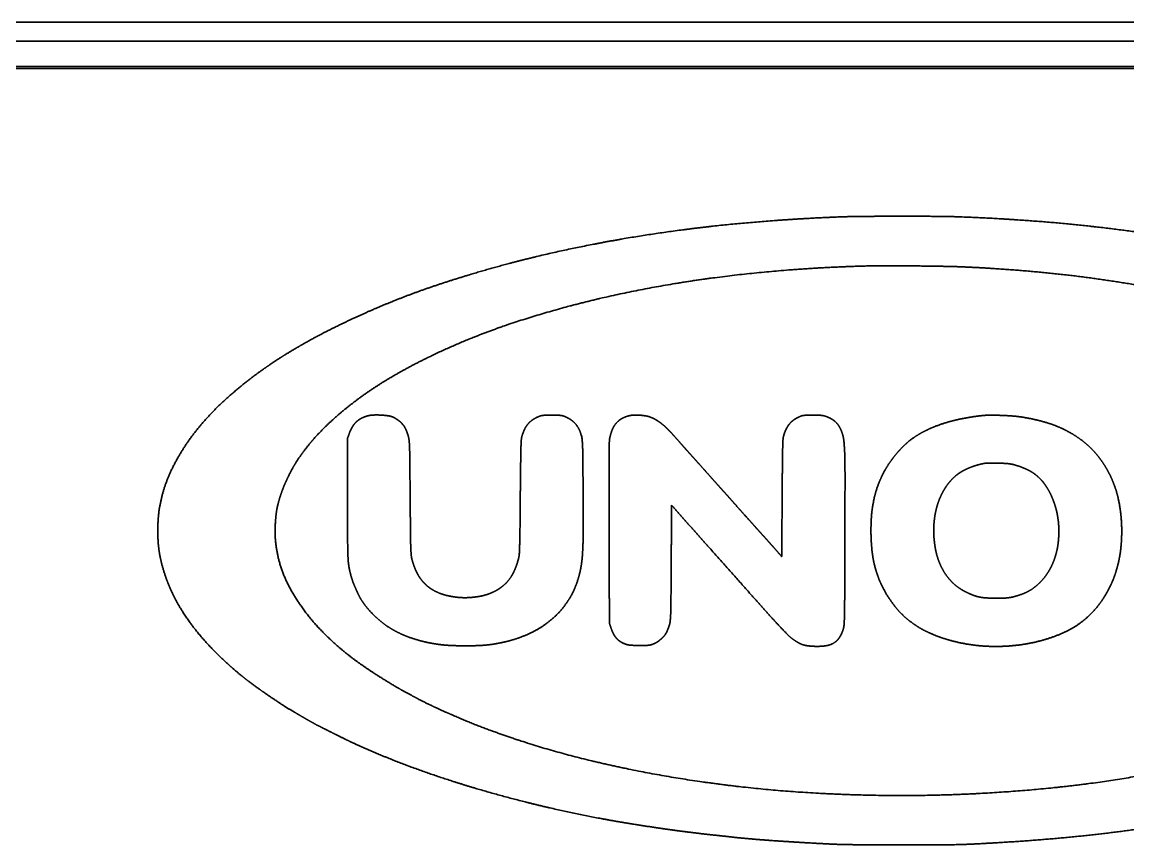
# Model space of a CAD drawing. Extents: x 6569 to 10251, y -294 to 3100.
# Drawn here: x 8654 to 8784.9, y 1798.9 to 1896.3 of the extents above; entities that cross this region are included whole.
import ezdxf

# ---------------------------------------------------------------- set-up
doc = ezdxf.new("R2010")
doc.units = 0
doc.header["$LTSCALE"] = 5
doc.layers.add('1', color=7, linetype='CONTINUOUS', true_color=0xffffff)

msp = doc.modelspace()

# ---------------------------------------------------------------- linework, layer by layer
at = {"layer": '1', "color": 7, "linetype": 'Continuous', "lineweight": 35}
for p, q in [((8570.53, 1896.33), (9069.26, 1896.33)), ((8538.56, 1894.08), (9067.56, 1894.08)), ((8584.76, 1891.08), (8931.56, 1891.08)), ((8929.06, 1890.83), (8587.06, 1890.83))]:
    msp.add_line(p, q, dxfattribs=at)
for points, weights, knots in [([(8752.56, 1798.92), (8751.56, 1798.93), (8750.56, 1798.95), (8748.52, 1799.05), (8747.48, 1799.11), (8745.41, 1799.23), (8744.38, 1799.3), (8742.4, 1799.43), (8741.47, 1799.5), (8739.83, 1799.64), (8739.13, 1799.7), (8737.32, 1799.9), (8736.22, 1800.02), (8734.35, 1800.22), (8733.58, 1800.32), (8732.11, 1800.5), (8731.42, 1800.59), (8729.89, 1800.8), (8729.06, 1800.93), (8725.12, 1801.51), (8722.03, 1802.07), (8715.93, 1803.36), (8712.93, 1804.1), (8707.11, 1805.72), (8704.3, 1806.6), (8698.96, 1808.48), (8696.45, 1809.48), (8693.52, 1810.79), (8693.07, 1811), (8692.03, 1811.5), (8691.44, 1811.79), (8690.29, 1812.37), (8689.72, 1812.65), (8688.8, 1813.12), (8688.45, 1813.31), (8687.81, 1813.67), (8687.51, 1813.84), (8686.91, 1814.19), (8686.61, 1814.37), (8686.04, 1814.7), (8685.78, 1814.86), (8685.35, 1815.11), (8685.2, 1815.21), (8684.19, 1815.86), (8683.34, 1816.43), (8681.81, 1817.49), (8681.13, 1817.99), (8679.85, 1818.98), (8679.26, 1819.48), (8678.08, 1820.52), (8677.51, 1821.06), (8676.07, 1822.49), (8675.25, 1823.41), (8673.77, 1825.26), (8673.13, 1826.19), (8672.02, 1828.09), (8671.56, 1829.05), (8671.17, 1830.04), (8670.8, 1831.01), (8670.5, 1832), (8670.2, 1833.5), (8670.13, 1833.99), (8670.04, 1835.03), (8670.02, 1835.58), (8670.02, 1836.69), (8670.05, 1837.25), (8670.14, 1838.31), (8670.21, 1838.81), (8670.32, 1839.31), (8670.61, 1840.79), (8671.1, 1842.22), (8671.77, 1843.56), (8672.51, 1845.04), (8673.38, 1846.43), (8674.39, 1847.72), (8675.52, 1849.17), (8676.77, 1850.51), (8678.14, 1851.73), (8679.66, 1853.1), (8681.28, 1854.38), (8683.57, 1855.96), (8684.18, 1856.36), (8685.43, 1857.15), (8686.07, 1857.54), (8687.41, 1858.31), (8688.1, 1858.7), (8689.54, 1859.47), (8690.29, 1859.85), (8692.44, 1860.91), (8693.84, 1861.57), (8696.67, 1862.8), (8698.09, 1863.38), (8701.04, 1864.5), (8702.56, 1865.03), (8705.74, 1866.06), (8707.41, 1866.57), (8712.29, 1867.96), (8715.52, 1868.76), (8722.18, 1870.17), (8725.59, 1870.78), (8732.58, 1871.82), (8736.16, 1872.24), (8743.5, 1872.89), (8747.24, 1873.13), (8751.87, 1873.3), (8752.74, 1873.31), (8755.05, 1873.33), (8756.48, 1873.34), (8759.35, 1873.34), (8760.79, 1873.33), (8763.09, 1873.32), (8763.97, 1873.3), (8764.84, 1873.27)], [0.5000631688, 0.499995295069, 0.499995295069, 0.500058308221, 0.500058308221, 0.500058383536, 0.500058383536, 0.500057915345, 0.500057915345, 0.500035808576, 0.500035808576, 0.500062274712, 0.500062274712, 0.500056048094, 0.500056048094, 0.500053291165, 0.500053291165, 0.500059853131, 0.500059853131, 0.499912623255, 0.499912623255, 0.499897225621, 0.499897225621, 0.499882332449, 0.499882332449, 0.499765528319, 0.499765528319, 0.500032384983, 0.500032384983, 0.500057342824, 0.500057342824, 0.500058067691, 0.500058067691, 0.499982882542, 0.499982882542, 0.500060264733, 0.500060264733, 0.500060461652, 0.500060461652, 0.500060636089, 0.500060636089, 0.500019426144, 0.500019426144, 0.50001773614, 0.50001773614, 0.499931332903, 0.499931332903, 0.499898023781, 0.499898023781, 0.499916741103, 0.499916741103, 0.499533438231, 0.499533438231, 0.49918135513, 0.49918135513, 0.499049076671, 0.499049076671, 0.5000631688, 0.498850041447, 0.498850041447, 0.499478395934, 0.499478395934, 0.499752551038, 0.499752551038, 0.499756193107, 0.499756193107, 0.499549865351, 0.499549865351, 0.5000631688, 0.497219621759, 0.497219621759, 0.5000631688, 0.4983846882, 0.4983846882, 0.5000631688, 0.49874804418, 0.49874804418, 0.5000631688, 0.499394968679, 0.499394968679, 0.499992769889, 0.499992769889, 0.500003505535, 0.500003505535, 0.50000943002, 0.50000943002, 0.500027444601, 0.500027444601, 0.49996221291, 0.49996221291, 0.499961160255, 0.499961160255, 0.49997017021, 0.49997017021, 0.500005469298, 0.500005469298, 0.499866914264, 0.499866914264, 0.499907614661, 0.499907614661, 0.499919630721, 0.499919630721, 0.499950402937, 0.499950402937, 0.500028211496, 0.500028211496, 0.500061044388, 0.500061044388, 0.500061046768, 0.500061046768, 0.500028056848, 0.500028056848, 0.5000631688], [0, 0, 0, 0, 0.014816, 0.014816, 0.030117, 0.030117, 0.045459, 0.045459, 0.059298, 0.059298, 0.069741, 0.069741, 0.0861, 0.0861, 0.097531, 0.097531, 0.107875, 0.107875, 0.120308, 0.120308, 0.166653, 0.166653, 0.212238, 0.212238, 0.255693, 0.255693, 0.295659, 0.295659, 0.302948, 0.302948, 0.312631, 0.312631, 0.322026, 0.322026, 0.327797, 0.327797, 0.332899, 0.332899, 0.33806, 0.33806, 0.34259, 0.34259, 0.345322, 0.345322, 0.360255, 0.360255, 0.372734, 0.372734, 0.384148, 0.384148, 0.39579, 0.39579, 0.41393, 0.41393, 0.430566, 0.430566, 0.446166, 0.446166, 0.446166, 0.461273, 0.461273, 0.468515, 0.468515, 0.476558, 0.476558, 0.484665, 0.484665, 0.492099, 0.492099, 0.492099, 0.513909, 0.513909, 0.513909, 0.537622, 0.537622, 0.537622, 0.564013, 0.564013, 0.564013, 0.593514, 0.593514, 0.604023, 0.604023, 0.614825, 0.614825, 0.626171, 0.626171, 0.638317, 0.638317, 0.660509, 0.660509, 0.682657, 0.682657, 0.705735, 0.705735, 0.730725, 0.730725, 0.778568, 0.778568, 0.828285, 0.828285, 0.880005, 0.880005, 0.933835, 0.933835, 0.94636, 0.94636, 0.966926, 0.966926, 0.98749, 0.98749, 1, 1, 1, 1]), ([(8764.84, 1873.27), (8768.2, 1873.15), (8771.56, 1872.95), (8778.12, 1872.42), (8781.32, 1872.08), (8787.58, 1871.25), (8790.64, 1870.76), (8796.63, 1869.63), (8799.56, 1868.99), (8803.82, 1867.93), (8805.17, 1867.57), (8807.75, 1866.86), (8808.99, 1866.5), (8811.39, 1865.75), (8812.57, 1865.36), (8814.93, 1864.54), (8816.11, 1864.11), (8817.65, 1863.52), (8818.01, 1863.38), (8818.71, 1863.1), (8819.05, 1862.97), (8819.68, 1862.71), (8819.97, 1862.59), (8820.46, 1862.39), (8820.65, 1862.31), (8820.9, 1862.19), (8820.96, 1862.17), (8821.17, 1862.07), (8821.32, 1862), (8821.65, 1861.85), (8821.84, 1861.77), (8822.22, 1861.6), (8822.42, 1861.51), (8824.72, 1860.47), (8826.77, 1859.43), (8830.63, 1857.26), (8832.42, 1856.1), (8835.72, 1853.71), (8837.21, 1852.48), (8838.63, 1851.16), (8839.89, 1849.98), (8841.04, 1848.7), (8842.29, 1847.02), (8842.51, 1846.72), (8842.9, 1846.16), (8843.06, 1845.91), (8843.39, 1845.39), (8843.54, 1845.12), (8843.87, 1844.52), (8844.04, 1844.19), (8844.53, 1843.21), (8844.82, 1842.56), (8845.32, 1841.29), (8845.51, 1840.67), (8845.82, 1839.42), (8845.93, 1838.79), (8846.08, 1837.47), (8846.12, 1836.79), (8846.12, 1835.44), (8846.08, 1834.77), (8845.94, 1833.47), (8845.83, 1832.84), (8845.53, 1831.6), (8845.34, 1830.98), (8844.85, 1829.71), (8844.56, 1829.05), (8843.95, 1827.82), (8843.63, 1827.24), (8842.93, 1826.11), (8842.55, 1825.55), (8841.73, 1824.45), (8841.28, 1823.89), (8840.3, 1822.78), (8839.77, 1822.21), (8837.95, 1820.4), (8836.6, 1819.22), (8833.62, 1816.95), (8832, 1815.85), (8828.49, 1813.72), (8826.61, 1812.7), (8822.55, 1810.73), (8820.38, 1809.78), (8816.83, 1808.37), (8815.46, 1807.86), (8812.58, 1806.86), (8811.08, 1806.37), (8808.01, 1805.44), (8806.45, 1804.99), (8803.3, 1804.14), (8801.73, 1803.75), (8797.5, 1802.78), (8794.85, 1802.24), (8789.51, 1801.28), (8786.82, 1800.86), (8781.32, 1800.14), (8778.51, 1799.84), (8772.66, 1799.35), (8769.62, 1799.15), (8765.57, 1798.95), (8764.56, 1798.92), (8761.72, 1798.9), (8759.89, 1798.9), (8756.23, 1798.9), (8754.39, 1798.9), (8752.56, 1798.92)], [0.5000631688, 0.499978943733, 0.499978943733, 0.499952542565, 0.499952542565, 0.499943397043, 0.499943397043, 0.499919298019, 0.499919298019, 0.500037158185, 0.500037158185, 0.500020317948, 0.500020317948, 0.500016729024, 0.500016729024, 0.500021337979, 0.500021337979, 0.500060410359, 0.500060410359, 0.500059331537, 0.500059331537, 0.500058901022, 0.500058901022, 0.500023423588, 0.500023423588, 0.500063062653, 0.500063062653, 0.500063168239, 0.500063168239, 0.500063167679, 0.500063167679, 0.500063168159, 0.500063168159, 0.499721617805, 0.499721617805, 0.499528056104, 0.499528056104, 0.499418738232, 0.499418738232, 0.5000631688, 0.498755709353, 0.498755709353, 0.500022481247, 0.500022481247, 0.49992848713, 0.49992848713, 0.499930638404, 0.499930638404, 0.500025194693, 0.500025194693, 0.499668039024, 0.499668039024, 0.499373513221, 0.499373513221, 0.499344176218, 0.499344176218, 0.499570896208, 0.499570896208, 0.499569411149, 0.499569411149, 0.499347887555, 0.499347887555, 0.499385493515, 0.499385493515, 0.499691298567, 0.499691298567, 0.499715954973, 0.499715954973, 0.499741847274, 0.499741847274, 0.49977990709, 0.49977990709, 0.499900031622, 0.499900031622, 0.499292118201, 0.499292118201, 0.49960656553, 0.49960656553, 0.499686690339, 0.499686690339, 0.499850509081, 0.499850509081, 0.499977589707, 0.499977589707, 0.500008177906, 0.500008177906, 0.500011281161, 0.500011281161, 0.500010181501, 0.500010181501, 0.499966272551, 0.499966272551, 0.499967713637, 0.499967713637, 0.499975874369, 0.499975874369, 0.500007192716, 0.500007192716, 0.499996700213, 0.499996700213, 0.500060718573, 0.500060718573, 0.500060736435, 0.500060736435, 0.5000631688], [0, 0, 0, 0, 0.050188, 0.050188, 0.098133, 0.098133, 0.144252, 0.144252, 0.18897, 0.18897, 0.209743, 0.209743, 0.228851, 0.228851, 0.247297, 0.247297, 0.266065, 0.266065, 0.271818, 0.271818, 0.277264, 0.277264, 0.281937, 0.281937, 0.285109, 0.285109, 0.286019, 0.286019, 0.288524, 0.288524, 0.291512, 0.291512, 0.294791, 0.294791, 0.32899, 0.32899, 0.360691, 0.360691, 0.389459, 0.389459, 0.389459, 0.414962, 0.414962, 0.420486, 0.420486, 0.424998, 0.424998, 0.429533, 0.429533, 0.435134, 0.435134, 0.445684, 0.445684, 0.455285, 0.455285, 0.464712, 0.464712, 0.474743, 0.474743, 0.484657, 0.484657, 0.493965, 0.493965, 0.503466, 0.503466, 0.513958, 0.513958, 0.523651, 0.523651, 0.533464, 0.533464, 0.543836, 0.543836, 0.555205, 0.555205, 0.581387, 0.581387, 0.60993, 0.60993, 0.641239, 0.641239, 0.675666, 0.675666, 0.697017, 0.697017, 0.720001, 0.720001, 0.743754, 0.743754, 0.767423, 0.767423, 0.806899, 0.806899, 0.846466, 0.846466, 0.887657, 0.887657, 0.932012, 0.932012, 0.946707, 0.946707, 0.973355, 0.973355, 1, 1, 1, 1]), ([(8754.51, 1867.46), (8755.17, 1867.48), (8755.84, 1867.48), (8757.64, 1867.47), (8758.77, 1867.46), (8761.03, 1867.44), (8762.17, 1867.42), (8763.98, 1867.39), (8764.66, 1867.37), (8768.29, 1867.21), (8771.24, 1867.01), (8776.99, 1866.48), (8779.8, 1866.14), (8785.31, 1865.32), (8788, 1864.84), (8793.27, 1863.74), (8795.85, 1863.12), (8800.36, 1861.88), (8802.31, 1861.29), (8806.05, 1860.03), (8807.86, 1859.36), (8811.31, 1857.94), (8812.96, 1857.2), (8816.08, 1855.66), (8817.55, 1854.85), (8820.84, 1852.85), (8822.61, 1851.6), (8824.3, 1850.22), (8825.77, 1849.03), (8827.1, 1847.68), (8828.29, 1846.21), (8829.34, 1844.92), (8830.22, 1843.51), (8830.93, 1842.01), (8831.57, 1840.64), (8831.98, 1839.19), (8832.15, 1837.69), (8832.19, 1837.36), (8832.22, 1837.02), (8832.23, 1836.28), (8832.22, 1835.87), (8832.19, 1835.07), (8832.16, 1834.67), (8832.09, 1833.97), (8832.05, 1833.66), (8831.98, 1833.36), (8831.68, 1832), (8831.2, 1830.69), (8830.55, 1829.45), (8829.86, 1828.12), (8829.03, 1826.88), (8828.07, 1825.72), (8826.99, 1824.43), (8825.79, 1823.24), (8824.49, 1822.16), (8823.01, 1820.94), (8821.45, 1819.8), (8819.14, 1818.33), (8818.45, 1817.91), (8816.97, 1817.07), (8816.2, 1816.65), (8814.6, 1815.83), (8813.79, 1815.42), (8812.15, 1814.66), (8811.34, 1814.29), (8807.07, 1812.49), (8803.54, 1811.25), (8796.03, 1809.1), (8792.06, 1808.16), (8783.8, 1806.61), (8779.51, 1806), (8770.69, 1805.14), (8766.17, 1804.87), (8756.83, 1804.68), (8752.01, 1804.78), (8742.55, 1805.35), (8737.91, 1805.84), (8728.93, 1807.19), (8724.6, 1808.05), (8716.33, 1810.1), (8712.41, 1811.32), (8707.94, 1813), (8707.31, 1813.25), (8705.96, 1813.81), (8705.25, 1814.11), (8703.84, 1814.74), (8703.15, 1815.05), (8701.9, 1815.64), (8701.34, 1815.92), (8698.44, 1817.43), (8696.18, 1818.8), (8694.01, 1820.32), (8692.17, 1821.61), (8690.48, 1823.08), (8688.95, 1824.73), (8687.64, 1826.15), (8686.52, 1827.72), (8685.61, 1829.41), (8684.79, 1830.94), (8684.26, 1832.59), (8684.02, 1834.31), (8683.97, 1834.65), (8683.94, 1834.99), (8683.91, 1835.74), (8683.91, 1836.14), (8683.93, 1836.95), (8683.96, 1837.35), (8684.03, 1838.08), (8684.07, 1838.42), (8684.25, 1839.3), (8684.4, 1839.84), (8684.78, 1840.95), (8685, 1841.52), (8685.52, 1842.64), (8685.8, 1843.2), (8686.42, 1844.26), (8686.75, 1844.76), (8687.91, 1846.35), (8688.81, 1847.38), (8690.85, 1849.39), (8691.99, 1850.37), (8694.48, 1852.27), (8695.83, 1853.19), (8698.77, 1854.95), (8700.34, 1855.8), (8705.49, 1858.31), (8709.15, 1859.78), (8717.08, 1862.31), (8721.32, 1863.43), (8730.24, 1865.27), (8734.92, 1866), (8744.57, 1867.03), (8749.53, 1867.35), (8754.51, 1867.46)], [0.500220416008, 0.500189350016, 0.500189350016, 0.500218846549, 0.500218846549, 0.50021880743, 0.50021880743, 0.500192177394, 0.500192177394, 0.500120704318, 0.500120704318, 0.500092871592, 0.500092871592, 0.500083216879, 0.500083216879, 0.500056830995, 0.500056830995, 0.500089493249, 0.500089493249, 0.500041209695, 0.500041209695, 0.500017665732, 0.500017665732, 0.49990130099, 0.49990130099, 0.499434015962, 0.499434015962, 0.500220416008, 0.498439024635, 0.498439024635, 0.500220416008, 0.497798160698, 0.497798160698, 0.500220416008, 0.495878874593, 0.495878874593, 0.500220416008, 0.499814547543, 0.499814547543, 0.500082853246, 0.500082853246, 0.500082699994, 0.500082699994, 0.499626827166, 0.499626827166, 0.500220416008, 0.497294038489, 0.497294038489, 0.500220416008, 0.498349428921, 0.498349428921, 0.500220416008, 0.498792610583, 0.498792610583, 0.500220416008, 0.499578967443, 0.499578967443, 0.500114159358, 0.500114159358, 0.500156628399, 0.500156628399, 0.500159745829, 0.500159745829, 0.500152130134, 0.500152130134, 0.499617531411, 0.499617531411, 0.499857252229, 0.499857252229, 0.499898349355, 0.499898349355, 0.499971660598, 0.499971660598, 0.499949698065, 0.499949698065, 0.499891103457, 0.499891103457, 0.499855851331, 0.499855851331, 0.499646492915, 0.499646492915, 0.500172898133, 0.500172898133, 0.500199170832, 0.500199170832, 0.500198883799, 0.500198883799, 0.500150760321, 0.500150760321, 0.499507916477, 0.499507916477, 0.500220416008, 0.498335049526, 0.498335049526, 0.500220416008, 0.497494606777, 0.497494606777, 0.500220416008, 0.495067965121, 0.495067965121, 0.500220416008, 0.499773829504, 0.499773829504, 0.500048392672, 0.500048392672, 0.500047792547, 0.500047792547, 0.499731674632, 0.499731674632, 0.49954401297, 0.49954401297, 0.499812341882, 0.499812341882, 0.49982691201, 0.49982691201, 0.499729254984, 0.499729254984, 0.499124830441, 0.499124830441, 0.49959134107, 0.49959134107, 0.499696547877, 0.499696547877, 0.499903425902, 0.499903425902, 0.499356243636, 0.499356243636, 0.499759439972, 0.499759439972, 0.499821193943, 0.499821193943, 0.499926527997, 0.499926527997, 0.500220416008], [0, 0, 0, 0, 0.005546, 0.005546, 0.01499, 0.01499, 0.024446, 0.024446, 0.030133, 0.030133, 0.054739, 0.054739, 0.07836, 0.07836, 0.10116, 0.10116, 0.123307, 0.123307, 0.140248, 0.140248, 0.156329, 0.156329, 0.17143, 0.17143, 0.185436, 0.185436, 0.203605, 0.203605, 0.203605, 0.219486, 0.219486, 0.219486, 0.233445, 0.233445, 0.233445, 0.24619, 0.24619, 0.24619, 0.249069, 0.249069, 0.252525, 0.252525, 0.255914, 0.255914, 0.25856, 0.25856, 0.25856, 0.270466, 0.270466, 0.270466, 0.283359, 0.283359, 0.283359, 0.2979, 0.2979, 0.2979, 0.314564, 0.314564, 0.321594, 0.321594, 0.329251, 0.329251, 0.337143, 0.337143, 0.344882, 0.344882, 0.377315, 0.377315, 0.412648, 0.412648, 0.450297, 0.450297, 0.489626, 0.489626, 0.531501, 0.531501, 0.572055, 0.572055, 0.610531, 0.610531, 0.646231, 0.646231, 0.652153, 0.652153, 0.658932, 0.658932, 0.665563, 0.665563, 0.671004, 0.671004, 0.694079, 0.694079, 0.694079, 0.713722, 0.713722, 0.713722, 0.730608, 0.730608, 0.730608, 0.745905, 0.745905, 0.745905, 0.748967, 0.748967, 0.752564, 0.752564, 0.756144, 0.756144, 0.759151, 0.759151, 0.764165, 0.764165, 0.769628, 0.769628, 0.775216, 0.775216, 0.780606, 0.780606, 0.792859, 0.792859, 0.806326, 0.806326, 0.821077, 0.821077, 0.837133, 0.837133, 0.872699, 0.872699, 0.912261, 0.912261, 0.954995, 0.954995, 1, 1, 1, 1]), ([(8692.49, 1847.07), (8692.56, 1847.25), (8692.62, 1847.43), (8692.78, 1847.88), (8692.9, 1848.14), (8693.05, 1848.38), (8693.17, 1848.6), (8693.33, 1848.8), (8693.51, 1848.97), (8693.68, 1849.14), (8693.88, 1849.28), (8694.09, 1849.4), (8694.33, 1849.52), (8694.58, 1849.62), (8694.84, 1849.69), (8695.04, 1849.75), (8695.25, 1849.78), (8695.46, 1849.79), (8695.76, 1849.81), (8696.05, 1849.81), (8696.63, 1849.78), (8696.92, 1849.76), (8697.21, 1849.72), (8697.41, 1849.7), (8697.61, 1849.65), (8697.79, 1849.58)], [0.50104653125, 0.50104653125, 0.50104653125, 0.499671414095, 0.499671414095, 0.50104653125, 0.497916838816, 0.497916838816, 0.50104653125, 0.497679455138, 0.497679455138, 0.50104653125, 0.49915677759, 0.49915677759, 0.50104653125, 0.498969176829, 0.498969176829, 0.50104653125, 0.500728347802, 0.500728347802, 0.500734293194, 0.500734293194, 0.50104653125, 0.498479942618, 0.498479942618, 0.50104653125], [0, 0, 0, 0, 0.087543, 0.087543, 0.217276, 0.217276, 0.217276, 0.329769, 0.329769, 0.329769, 0.438604, 0.438604, 0.438604, 0.557861, 0.557861, 0.557861, 0.652184, 0.652184, 0.652184, 0.782075, 0.782075, 0.910831, 0.910831, 0.910831, 1, 1, 1, 1]), ([(8697.79, 1849.58), (8697.94, 1849.52), (8698.08, 1849.45), (8698.21, 1849.36), (8698.36, 1849.27), (8698.5, 1849.17), (8698.76, 1848.96), (8698.88, 1848.84), (8698.99, 1848.71), (8699.1, 1848.6), (8699.18, 1848.48), (8699.29, 1848.29), (8699.32, 1848.23), (8699.39, 1848.09), (8699.43, 1848), (8699.5, 1847.82), (8699.53, 1847.73), (8699.6, 1847.54), (8699.63, 1847.45), (8699.71, 1847.17), (8699.75, 1846.98), (8699.8, 1846.5), (8699.82, 1846.22), (8699.84, 1845.42), (8699.85, 1844.91), (8699.87, 1842.93), (8699.88, 1841.46), (8699.91, 1838.54), (8699.92, 1837.09), (8699.94, 1835.11), (8699.95, 1834.59), (8699.98, 1833.78), (8700, 1833.49), (8700.04, 1832.99), (8700.08, 1832.79), (8700.14, 1832.59), (8700.26, 1832.16), (8700.41, 1831.74), (8700.59, 1831.34), (8700.75, 1830.98), (8700.95, 1830.64), (8701.19, 1830.33), (8701.41, 1830.03), (8701.67, 1829.76), (8701.96, 1829.52), (8702.25, 1829.28), (8702.57, 1829.08), (8702.9, 1828.91), (8703.21, 1828.75), (8703.54, 1828.63), (8703.87, 1828.53), (8704.24, 1828.42), (8704.61, 1828.34), (8705.38, 1828.22), (8705.77, 1828.18), (8706.56, 1828.16), (8706.96, 1828.18), (8707.6, 1828.25), (8707.85, 1828.28), (8708.3, 1828.36), (8708.5, 1828.4), (8708.89, 1828.51), (8709.08, 1828.57), (8709.47, 1828.72), (8709.67, 1828.81), (8710.22, 1829.08), (8710.56, 1829.3), (8710.87, 1829.56), (8711.18, 1829.81), (8711.45, 1830.1), (8711.68, 1830.41), (8711.92, 1830.75), (8712.13, 1831.12), (8712.29, 1831.51), (8712.48, 1831.96), (8712.63, 1832.41), (8712.74, 1832.88), (8712.78, 1833.06), (8712.81, 1833.23), (8712.82, 1833.41), (8712.84, 1833.78), (8712.85, 1834.16), (8712.88, 1835.16), (8712.89, 1835.78), (8712.91, 1837.64), (8712.92, 1838.88), (8712.94, 1841.41), (8712.96, 1842.7), (8712.98, 1844.58), (8712.99, 1845.17), (8713.01, 1846.12), (8713.03, 1846.47), (8713.05, 1846.82), (8713.06, 1846.98), (8713.09, 1847.14), (8713.13, 1847.3), (8713.21, 1847.57), (8713.31, 1847.82), (8713.42, 1848.08), (8713.52, 1848.29), (8713.64, 1848.49), (8713.79, 1848.67), (8713.93, 1848.85), (8714.09, 1849), (8714.26, 1849.14), (8714.45, 1849.28), (8714.66, 1849.41), (8715, 1849.57), (8715.12, 1849.62), (8715.25, 1849.67), (8715.34, 1849.7), (8715.43, 1849.73), (8715.52, 1849.74), (8715.64, 1849.76), (8715.76, 1849.77), (8716.14, 1849.77), (8716.4, 1849.78), (8716.92, 1849.78), (8717.18, 1849.77), (8717.56, 1849.77), (8717.68, 1849.76), (8717.8, 1849.74), (8717.89, 1849.73), (8717.99, 1849.7), (8718.08, 1849.67), (8718.2, 1849.62), (8718.32, 1849.57), (8718.66, 1849.41), (8718.87, 1849.28), (8719.06, 1849.13), (8719.25, 1848.99), (8719.41, 1848.83), (8719.55, 1848.65), (8719.7, 1848.46), (8719.82, 1848.26), (8719.92, 1848.04), (8720.03, 1847.79), (8720.12, 1847.53), (8720.19, 1847.26), (8720.24, 1847.09), (8720.26, 1846.92), (8720.27, 1846.75), (8720.29, 1846.43), (8720.31, 1846.1), (8720.33, 1845.22), (8720.34, 1844.66), (8720.35, 1842.92), (8720.36, 1841.73), (8720.38, 1838.9), (8720.38, 1837.25), (8720.37, 1834.8), (8720.34, 1834.01), (8720.25, 1832.67), (8720.18, 1832.13), (8719.98, 1831.07), (8719.84, 1830.56), (8719.67, 1830.06), (8719.38, 1829.2), (8718.98, 1828.38), (8718.47, 1827.63), (8717.95, 1826.87), (8717.34, 1826.19), (8716.64, 1825.59), (8715.91, 1824.97), (8715.11, 1824.45), (8714.24, 1824.03), (8713.32, 1823.58), (8712.36, 1823.24), (8710.99, 1822.9), (8710.6, 1822.82), (8709.85, 1822.68), (8709.48, 1822.62), (8708.72, 1822.54), (8708.32, 1822.51), (8707.45, 1822.48), (8706.97, 1822.47), (8706.06, 1822.47), (8705.63, 1822.48), (8704.84, 1822.5), (8704.49, 1822.52), (8703.81, 1822.57), (8703.49, 1822.61), (8702.85, 1822.7), (8702.53, 1822.75), (8701.36, 1822.98), (8700.52, 1823.22), (8699.7, 1823.51), (8698.96, 1823.79), (8698.25, 1824.13), (8697.57, 1824.54), (8696.92, 1824.94), (8696.32, 1825.4), (8695.77, 1825.93), (8695.2, 1826.47), (8694.69, 1827.06), (8694.15, 1827.84), (8694.06, 1827.99), (8693.85, 1828.37), (8693.74, 1828.6), (8693.52, 1829.08), (8693.41, 1829.32), (8693.21, 1829.79), (8693.13, 1830), (8692.92, 1830.63), (8692.81, 1831.04), (8692.64, 1831.86), (8692.58, 1832.25), (8692.52, 1833.27), (8692.5, 1833.9), (8692.49, 1836.29), (8692.49, 1838.06), (8692.49, 1842.24), (8692.49, 1844.65), (8692.49, 1847.07)], [0.50104653125, 0.49965115625, 0.49965115625, 0.50104653125, 0.500216512695, 0.500216512695, 0.500199598826, 0.500199598826, 0.50104653125, 0.499324779756, 0.499324779756, 0.500573248288, 0.500573248288, 0.500975181678, 0.500975181678, 0.500977060554, 0.500977060554, 0.500943095765, 0.500943095765, 0.499557357632, 0.499557357632, 0.500855125509, 0.500855125509, 0.501023645826, 0.501023645826, 0.501046427543, 0.501046427543, 0.501046420586, 0.501046420586, 0.501024643465, 0.501024643465, 0.500871856273, 0.500871856273, 0.499805652387, 0.499805652387, 0.50104653125, 0.500041230021, 0.500041230021, 0.50104653125, 0.499026914545, 0.499026914545, 0.50104653125, 0.498699467797, 0.498699467797, 0.50104653125, 0.498917394626, 0.498917394626, 0.50104653125, 0.499753904791, 0.499753904791, 0.50104653125, 0.500303033196, 0.500303033196, 0.500355948462, 0.500355948462, 0.500329362726, 0.500329362726, 0.5009073374, 0.5009073374, 0.500613970026, 0.500613970026, 0.500548819968, 0.500548819968, 0.500779066053, 0.500779066053, 0.498754214395, 0.498754214395, 0.50104653125, 0.49834695094, 0.49834695094, 0.50104653125, 0.49879182448, 0.49879182448, 0.50104653125, 0.500073190662, 0.500073190662, 0.50104653125, 0.499537550836, 0.499537550836, 0.50104653125, 0.501020586182, 0.501020586182, 0.50103623425, 0.50103623425, 0.501046293944, 0.501046293944, 0.501046335721, 0.501046335721, 0.501034270762, 0.501034270762, 0.501009979828, 0.501009979828, 0.50104653125, 0.49889745532, 0.49889745532, 0.50104653125, 0.500151794751, 0.500151794751, 0.50104653125, 0.498691109919, 0.498691109919, 0.50104653125, 0.498314522199, 0.498314522199, 0.50104653125, 0.499309068524, 0.499309068524, 0.500767890393, 0.500767890393, 0.50104653125, 0.499139188402, 0.499139188402, 0.50104653125, 0.500330891652, 0.500330891652, 0.501035799631, 0.501035799631, 0.50103582104, 0.50103582104, 0.500341375246, 0.500341375246, 0.50104653125, 0.49914188876, 0.49914188876, 0.50104653125, 0.500753222005, 0.500753222005, 0.499223407944, 0.499223407944, 0.50104653125, 0.498275492139, 0.498275492139, 0.50104653125, 0.498607927408, 0.498607927408, 0.50104653125, 0.500025916873, 0.500025916873, 0.50104653125, 0.499335237028, 0.499335237028, 0.50104653125, 0.5009988785, 0.5009988785, 0.501032339989, 0.501032339989, 0.501046293944, 0.501046293944, 0.501043318389, 0.501043318389, 0.500884553243, 0.500884553243, 0.5003961795, 0.5003961795, 0.500307121512, 0.500307121512, 0.50104653125, 0.49790811514, 0.49790811514, 0.50104653125, 0.498061268942, 0.498061268942, 0.50104653125, 0.498358251602, 0.498358251602, 0.50104653125, 0.499222365101, 0.499222365101, 0.500891689605, 0.500891689605, 0.50081660465, 0.50081660465, 0.50085474101, 0.50085474101, 0.500982847162, 0.500982847162, 0.501010658523, 0.501010658523, 0.500937759655, 0.500937759655, 0.500905887628, 0.500905887628, 0.5009073374, 0.5009073374, 0.500082633041, 0.500082633041, 0.50104653125, 0.499351567709, 0.499351567709, 0.50104653125, 0.499173722464, 0.499173722464, 0.50104653125, 0.499429698502, 0.499429698502, 0.500352985779, 0.500352985779, 0.500970053583, 0.500970053583, 0.500966204341, 0.500966204341, 0.500836092545, 0.500836092545, 0.500453394286, 0.500453394286, 0.500135668078, 0.500135668078, 0.50091966129, 0.50091966129, 0.501045942206, 0.501045942206, 0.50104653125, 0.50104653125, 0.50104653125], [0, 0, 0, 0, 0.004094, 0.004094, 0.004094, 0.00855, 0.00855, 0.012937, 0.012937, 0.012937, 0.016822, 0.016822, 0.018553, 0.018553, 0.020948, 0.020948, 0.023549, 0.023549, 0.025983, 0.025983, 0.031089, 0.031089, 0.038355, 0.038355, 0.051568, 0.051568, 0.089295, 0.089295, 0.126715, 0.126715, 0.140158, 0.140158, 0.147622, 0.147622, 0.152939, 0.152939, 0.152939, 0.164286, 0.164286, 0.164286, 0.17435, 0.17435, 0.17435, 0.183786, 0.183786, 0.183786, 0.193335, 0.193335, 0.193335, 0.202091, 0.202091, 0.202091, 0.211676, 0.211676, 0.221651, 0.221651, 0.23155, 0.23155, 0.237848, 0.237848, 0.243047, 0.243047, 0.247984, 0.247984, 0.253458, 0.253458, 0.263504, 0.263504, 0.263504, 0.273231, 0.273231, 0.273231, 0.283606, 0.283606, 0.283606, 0.295514, 0.295514, 0.295514, 0.299866, 0.299866, 0.299866, 0.309102, 0.309102, 0.324353, 0.324353, 0.354823, 0.354823, 0.386399, 0.386399, 0.401015, 0.401015, 0.409601, 0.409601, 0.409601, 0.413622, 0.413622, 0.413622, 0.420364, 0.420364, 0.420364, 0.426074, 0.426074, 0.426074, 0.431455, 0.431455, 0.431455, 0.437233, 0.437233, 0.44045, 0.44045, 0.44045, 0.442755, 0.442755, 0.442755, 0.445607, 0.445607, 0.451846, 0.451846, 0.458071, 0.458071, 0.460921, 0.460921, 0.460921, 0.463202, 0.463202, 0.463202, 0.46634, 0.46634, 0.472142, 0.472142, 0.472142, 0.477527, 0.477527, 0.477527, 0.483144, 0.483144, 0.483144, 0.489624, 0.489624, 0.489624, 0.493604, 0.493604, 0.493604, 0.501235, 0.501235, 0.514191, 0.514191, 0.541882, 0.541882, 0.580313, 0.580313, 0.59895, 0.59895, 0.611582, 0.611582, 0.62393, 0.62393, 0.62393, 0.64496, 0.64496, 0.64496, 0.666036, 0.666036, 0.666036, 0.687932, 0.687932, 0.687932, 0.711188, 0.711188, 0.720193, 0.720193, 0.72862, 0.72862, 0.737638, 0.737638, 0.748495, 0.748495, 0.758286, 0.758286, 0.766407, 0.766407, 0.773735, 0.773735, 0.781073, 0.781073, 0.8008, 0.8008, 0.8008, 0.818701, 0.818701, 0.818701, 0.835826, 0.835826, 0.835826, 0.853316, 0.853316, 0.857237, 0.857237, 0.862981, 0.862981, 0.869047, 0.869047, 0.874205, 0.874205, 0.883824, 0.883824, 0.892765, 0.892765, 0.906669, 0.906669, 0.946149, 0.946149, 1, 1, 1, 1]), ([(8723.48, 1825.14), (8723.47, 1828.71), (8723.46, 1832.28), (8723.45, 1837.55), (8723.45, 1839.25), (8723.44, 1842.05), (8723.45, 1843.14), (8723.46, 1845.01), (8723.47, 1845.79), (8723.47, 1846.57), (8723.48, 1846.74), (8723.49, 1846.9), (8723.52, 1847.06), (8723.59, 1847.41), (8723.69, 1847.74), (8723.82, 1848.07), (8723.93, 1848.34), (8724.08, 1848.6), (8724.28, 1848.82), (8724.46, 1849.04), (8724.68, 1849.22), (8724.92, 1849.36), (8725.18, 1849.51), (8725.47, 1849.63), (8725.76, 1849.7), (8725.94, 1849.75), (8726.13, 1849.78), (8726.31, 1849.79), (8726.55, 1849.8), (8726.79, 1849.79), (8727.27, 1849.77), (8727.51, 1849.74), (8727.75, 1849.7), (8727.94, 1849.67), (8728.13, 1849.63), (8728.3, 1849.56)], [0.500486470432, 0.500486470432, 0.500486470432, 0.500486317961, 0.500486317961, 0.500484535084, 0.500484535084, 0.500485765225, 0.500485765225, 0.500486470432, 0.499151372557, 0.499151372557, 0.500486470432, 0.498908132282, 0.498908132282, 0.500486470432, 0.496243760664, 0.496243760664, 0.500486470432, 0.495530418406, 0.495530418406, 0.500486470432, 0.497521977713, 0.497521977713, 0.500486470432, 0.498602008474, 0.498602008474, 0.500486470432, 0.500072453414, 0.500072453414, 0.500071855375, 0.500071855375, 0.500486470432, 0.498814032356, 0.498814032356, 0.500486470432], [0, 0, 0, 0, 0.381846, 0.381846, 0.564063, 0.564063, 0.680764, 0.680764, 0.764191, 0.764191, 0.764191, 0.781756, 0.781756, 0.781756, 0.818973, 0.818973, 0.818973, 0.850299, 0.850299, 0.850299, 0.879683, 0.879683, 0.879683, 0.911454, 0.911454, 0.911454, 0.930656, 0.930656, 0.930656, 0.955449, 0.955449, 0.98037, 0.98037, 0.98037, 1, 1, 1, 1]), ([(8728.3, 1849.56), (8728.47, 1849.5), (8728.64, 1849.42), (8728.97, 1849.25), (8729.14, 1849.15), (8729.46, 1848.93), (8729.62, 1848.81), (8729.94, 1848.55), (8730.1, 1848.4), (8730.37, 1848.13), (8730.49, 1848.01), (8730.72, 1847.78), (8730.82, 1847.67), (8731.06, 1847.41), (8731.19, 1847.26), (8731.59, 1846.82), (8731.85, 1846.52), (8732.2, 1846.12), (8732.29, 1846.02), (8732.46, 1845.83), (8732.53, 1845.74), (8732.68, 1845.58), (8732.75, 1845.5), (8732.83, 1845.41), (8732.85, 1845.39), (8732.93, 1845.31), (8732.98, 1845.25), (8733.23, 1844.97), (8733.44, 1844.74), (8733.88, 1844.24), (8734.13, 1843.97), (8734.67, 1843.36), (8734.96, 1843.03), (8735.47, 1842.46), (8735.69, 1842.21), (8736.08, 1841.78), (8736.25, 1841.59), (8736.54, 1841.27), (8736.66, 1841.13), (8736.86, 1840.9), (8736.95, 1840.81), (8737.05, 1840.7), (8737.07, 1840.68), (8737.23, 1840.5), (8737.37, 1840.34), (8737.67, 1840.01), (8737.83, 1839.83), (8738.17, 1839.44), (8738.36, 1839.23), (8738.93, 1838.58), (8739.32, 1838.15), (8740, 1837.39), (8740.28, 1837.08), (8740.78, 1836.52), (8740.99, 1836.28), (8741.38, 1835.85), (8741.55, 1835.66), (8741.8, 1835.38), (8741.88, 1835.29), (8742.07, 1835.08), (8742.19, 1834.95), (8742.43, 1834.68), (8742.55, 1834.54), (8742.8, 1834.27), (8742.92, 1834.13), (8743.32, 1833.68), (8743.6, 1833.36), (8743.88, 1833.04)], [0.500486470432, 0.499837843189, 0.499837843189, 0.499982524368, 0.499982524368, 0.500037331872, 0.500037331872, 0.500178862745, 0.500178862745, 0.500471210932, 0.500471210932, 0.500451868991, 0.500451868991, 0.500475022058, 0.500475022058, 0.500486206415, 0.500486206415, 0.500486322394, 0.500486322394, 0.500486182386, 0.500486182386, 0.500486366314, 0.500486366314, 0.500436993125, 0.500436993125, 0.500443914315, 0.500443914315, 0.500486416609, 0.500486416609, 0.500486302266, 0.500486302266, 0.500486411172, 0.500486411172, 0.500486424974, 0.500486424974, 0.50048622537, 0.50048622537, 0.500486089038, 0.500486089038, 0.500481794847, 0.500481794847, 0.500476221587, 0.500476221587, 0.500486468895, 0.500486468895, 0.500486456976, 0.500486456976, 0.50048646466, 0.50048646466, 0.500486448328, 0.500486448328, 0.500486322394, 0.500486322394, 0.500486195389, 0.500486195389, 0.500485424414, 0.500485424414, 0.500484863071, 0.500484863071, 0.500486285099, 0.500486285099, 0.500486287203, 0.500486287203, 0.50048622779, 0.50048622779, 0.500486470432, 0.500486470432, 0.500486470432], [0, 0, 0, 0, 0.024084, 0.024084, 0.049175, 0.049175, 0.075649, 0.075649, 0.103828, 0.103828, 0.126455, 0.126455, 0.146178, 0.146178, 0.17243, 0.17243, 0.224858, 0.224858, 0.242341, 0.242341, 0.257981, 0.257981, 0.271158, 0.271158, 0.275019, 0.275019, 0.285368, 0.285368, 0.325161, 0.325161, 0.373726, 0.373726, 0.43162, 0.43162, 0.47526, 0.47526, 0.508005, 0.508005, 0.532472, 0.532472, 0.548246, 0.548246, 0.552491, 0.552491, 0.579955, 0.579955, 0.611709, 0.611709, 0.648319, 0.648319, 0.725569, 0.725569, 0.781292, 0.781292, 0.8237, 0.8237, 0.857527, 0.857527, 0.872982, 0.872982, 0.89545, 0.89545, 0.920272, 0.920272, 0.943956, 0.943956, 1, 1, 1, 1]), ([(8743.88, 1833.04), (8743.9, 1835.35), (8743.91, 1837.66), (8743.94, 1841.32), (8743.95, 1842.68), (8743.96, 1844.64), (8743.97, 1845.24), (8744, 1846.2), (8744.01, 1846.55), (8744.03, 1846.89), (8744.04, 1847.06), (8744.07, 1847.23), (8744.12, 1847.39), (8744.19, 1847.64), (8744.28, 1847.88), (8744.4, 1848.12), (8744.49, 1848.32), (8744.61, 1848.51), (8744.75, 1848.69), (8744.88, 1848.86), (8745.03, 1849.01), (8745.2, 1849.14), (8745.38, 1849.28), (8745.57, 1849.4), (8745.9, 1849.56), (8746.02, 1849.62), (8746.15, 1849.67), (8746.24, 1849.7), (8746.33, 1849.73), (8746.42, 1849.74), (8746.54, 1849.76), (8746.66, 1849.77), (8747.04, 1849.77), (8747.3, 1849.78), (8747.81, 1849.78), (8748.06, 1849.77), (8748.43, 1849.77), (8748.56, 1849.76), (8748.78, 1849.73), (8748.88, 1849.71), (8749.09, 1849.64), (8749.21, 1849.6), (8749.53, 1849.47), (8749.73, 1849.36), (8749.92, 1849.24), (8750.08, 1849.14), (8750.23, 1849.01), (8750.37, 1848.87), (8750.5, 1848.72), (8750.62, 1848.56), (8750.71, 1848.39), (8750.83, 1848.18), (8750.92, 1847.97), (8751, 1847.75), (8751.12, 1847.44), (8751.19, 1847.11), (8751.23, 1846.77), (8751.28, 1846.28), (8751.32, 1845.79), (8751.35, 1844.41), (8751.37, 1843.52), (8751.37, 1840.21), (8751.36, 1837.8), (8751.35, 1833.09), (8751.34, 1830.79), (8751.33, 1827.74), (8751.32, 1826.98), (8751.3, 1825.81), (8751.29, 1825.41), (8751.26, 1825.01), (8751.25, 1824.8), (8751.21, 1824.59), (8751.15, 1824.39), (8751.04, 1824.04), (8750.89, 1823.72), (8750.69, 1823.42), (8750.51, 1823.16), (8750.29, 1822.95), (8750.02, 1822.79), (8749.72, 1822.62), (8749.4, 1822.51), (8749.06, 1822.47), (8748.62, 1822.41), (8748.18, 1822.39), (8747.49, 1822.42), (8747.24, 1822.44), (8746.81, 1822.49), (8746.63, 1822.53), (8746.45, 1822.58), (8746.28, 1822.63), (8746.12, 1822.7), (8745.96, 1822.78), (8745.77, 1822.88), (8745.58, 1822.99), (8745.14, 1823.29), (8744.89, 1823.48), (8744.67, 1823.7), (8744.28, 1824.09), (8743.9, 1824.49), (8742.87, 1825.6), (8742.22, 1826.31), (8740.1, 1828.69), (8738.63, 1830.35), (8735.05, 1834.38), (8732.95, 1836.74), (8730.84, 1839.11)], [0.500486470432, 0.500486470432, 0.500486470432, 0.500486305599, 0.500486305599, 0.50047410329, 0.50047410329, 0.500445581469, 0.500445581469, 0.500486470432, 0.4982379082, 0.4982379082, 0.500486470432, 0.49959297776, 0.49959297776, 0.500486470432, 0.498286972378, 0.498286972378, 0.500486470432, 0.497947939244, 0.497947939244, 0.500486470432, 0.498761172261, 0.498761172261, 0.500227434853, 0.500227434853, 0.500486470432, 0.498397191253, 0.498397191253, 0.500486470432, 0.499707592066, 0.499707592066, 0.500476325925, 0.500476325925, 0.500473166949, 0.500473166949, 0.500001071348, 0.500001071348, 0.499217843719, 0.499217843719, 0.500080320307, 0.500080320307, 0.499316588092, 0.499316588092, 0.500486470432, 0.497811032535, 0.497811032535, 0.500486470432, 0.497913201192, 0.497913201192, 0.500486470432, 0.499495678733, 0.499495678733, 0.500486470432, 0.498091003345, 0.498091003345, 0.500486470432, 0.500222152259, 0.500222152259, 0.5004510279, 0.5004510279, 0.500486270035, 0.500486270035, 0.500486435437, 0.500486435437, 0.500476635737, 0.500476635737, 0.500417009334, 0.500417009334, 0.500486470432, 0.498070440339, 0.498070440339, 0.500486470432, 0.496925637802, 0.496925637802, 0.500486470432, 0.491976233351, 0.491976233351, 0.500486470432, 0.494126344053, 0.494126344053, 0.500486470432, 0.499172772581, 0.499172772581, 0.500249241353, 0.500249241353, 0.499215812, 0.499215812, 0.500486470432, 0.499006362822, 0.499006362822, 0.500486470432, 0.50005269467, 0.50005269467, 0.498842929058, 0.498842929058, 0.500486470432, 0.500417417166, 0.500417417166, 0.500470735017, 0.500470735017, 0.500486285802, 0.500486285802, 0.500486470432, 0.500486470432, 0.500486470432], [0, 0, 0, 0, 0.097417, 0.097417, 0.154598, 0.154598, 0.180072, 0.180072, 0.194827, 0.194827, 0.194827, 0.201836, 0.201836, 0.201836, 0.212805, 0.212805, 0.212805, 0.222204, 0.222204, 0.222204, 0.231072, 0.231072, 0.231072, 0.24049, 0.24049, 0.24612, 0.24612, 0.24612, 0.250034, 0.250034, 0.250034, 0.254848, 0.254848, 0.265703, 0.265703, 0.275819, 0.275819, 0.281067, 0.281067, 0.285166, 0.285166, 0.290126, 0.290126, 0.29931, 0.29931, 0.29931, 0.307272, 0.307272, 0.307272, 0.315302, 0.315302, 0.315302, 0.324696, 0.324696, 0.324696, 0.338218, 0.338218, 0.338218, 0.357989, 0.357989, 0.39369, 0.39369, 0.490625, 0.490625, 0.582662, 0.582662, 0.613179, 0.613179, 0.629378, 0.629378, 0.629378, 0.637845, 0.637845, 0.637845, 0.652076, 0.652076, 0.652076, 0.664217, 0.664217, 0.664217, 0.677325, 0.677325, 0.677325, 0.694349, 0.694349, 0.703834, 0.703834, 0.710943, 0.710943, 0.710943, 0.717703, 0.717703, 0.717703, 0.726005, 0.726005, 0.737903, 0.737903, 0.737903, 0.758884, 0.758884, 0.795426, 0.795426, 0.879736, 0.879736, 1, 1, 1, 1]), ([(8768.37, 1822.41), (8766.84, 1822.47), (8765.33, 1822.7), (8763.85, 1823.11), (8762.92, 1823.36), (8762.02, 1823.69), (8761.15, 1824.1), (8760.37, 1824.46), (8759.63, 1824.92), (8758.96, 1825.46), (8758.3, 1825.98), (8757.7, 1826.58), (8757.19, 1827.25), (8756.64, 1827.97), (8756.16, 1828.73), (8755.54, 1829.97), (8755.36, 1830.42), (8755.04, 1831.33), (8754.91, 1831.8), (8754.69, 1832.78), (8754.61, 1833.3), (8754.5, 1834.41), (8754.46, 1835), (8754.43, 1836.34), (8754.45, 1837.08), (8754.55, 1838.48), (8754.65, 1839.14), (8754.92, 1840.4), (8755.09, 1840.99), (8755.53, 1842.15), (8755.79, 1842.72), (8756.29, 1843.6), (8756.5, 1843.94), (8756.97, 1844.6), (8757.22, 1844.93), (8757.74, 1845.55), (8758.01, 1845.84), (8758.55, 1846.37), (8758.82, 1846.61), (8759.65, 1847.25), (8760.23, 1847.61), (8760.84, 1847.91), (8761.52, 1848.25), (8762.22, 1848.54), (8763.73, 1849.03), (8764.54, 1849.24), (8766.25, 1849.57), (8767.15, 1849.69), (8768.28, 1849.79), (8768.51, 1849.79), (8769.12, 1849.78), (8769.5, 1849.77), (8770.28, 1849.74), (8770.67, 1849.72), (8771.35, 1849.67), (8771.64, 1849.65), (8771.92, 1849.61)], [0.500664811648, 0.498537972149, 0.498537972149, 0.500664811648, 0.499441234839, 0.499441234839, 0.500664811648, 0.498374007762, 0.498374007762, 0.500664811648, 0.49822894801, 0.49822894801, 0.500664811648, 0.499024774943, 0.499024774943, 0.500033333965, 0.500033333965, 0.500035054998, 0.500035054998, 0.500136021246, 0.500136021246, 0.5004231255, 0.5004231255, 0.500264124557, 0.500264124557, 0.499868119447, 0.499868119447, 0.499734708197, 0.499734708197, 0.499722684495, 0.499722684495, 0.500263470687, 0.500263470687, 0.500326613637, 0.500326613637, 0.500309496859, 0.500309496859, 0.500042241479, 0.500042241479, 0.499054572556, 0.499054572556, 0.500664811648, 0.499810582392, 0.499810582392, 0.499961231859, 0.499961231859, 0.500236170116, 0.500236170116, 0.500222578523, 0.500222578523, 0.500641409232, 0.500641409232, 0.500637529569, 0.500637529569, 0.50048583968, 0.50048583968, 0.500664811648], [0, 0, 0, 0, 0.098435, 0.098435, 0.098435, 0.160001, 0.160001, 0.160001, 0.215237, 0.215237, 0.215237, 0.268923, 0.268923, 0.268923, 0.326045, 0.326045, 0.356673, 0.356673, 0.387277, 0.387277, 0.420156, 0.420156, 0.457617, 0.457617, 0.5045, 0.5045, 0.546236, 0.546236, 0.585269, 0.585269, 0.624146, 0.624146, 0.649105, 0.649105, 0.674768, 0.674768, 0.699656, 0.699656, 0.722295, 0.722295, 0.76481, 0.76481, 0.76481, 0.811968, 0.811968, 0.863802, 0.863802, 0.920048, 0.920048, 0.934161, 0.934161, 0.95796, 0.95796, 0.982349, 0.982349, 1, 1, 1, 1]), ([(8771.92, 1849.61), (8772.95, 1849.47), (8773.98, 1849.26), (8774.98, 1848.97), (8775.89, 1848.71), (8776.77, 1848.37), (8777.61, 1847.93), (8778.39, 1847.53), (8779.12, 1847.05), (8779.79, 1846.49), (8780.44, 1845.95), (8781.03, 1845.33), (8781.53, 1844.65), (8781.94, 1844.11), (8782.3, 1843.53), (8782.62, 1842.92), (8782.93, 1842.32), (8783.19, 1841.69), (8783.4, 1841.05), (8783.62, 1840.37), (8783.78, 1839.69), (8784.01, 1838.23), (8784.09, 1837.46), (8784.15, 1835.64), (8784.1, 1834.59), (8783.96, 1833.54), (8783.82, 1832.57), (8783.58, 1831.61), (8783.25, 1830.68), (8782.93, 1829.8), (8782.51, 1828.96), (8782, 1828.17), (8781.51, 1827.39), (8780.92, 1826.68), (8780.25, 1826.04), (8779.34, 1825.17), (8778.3, 1824.48), (8777.14, 1823.98), (8775.81, 1823.4), (8774.42, 1822.98), (8772.99, 1822.73), (8771.46, 1822.45), (8769.92, 1822.35), (8768.37, 1822.41)], [0.500664811648, 0.499778396117, 0.499778396117, 0.500664811648, 0.499027542933, 0.499027542933, 0.500664811648, 0.498704918128, 0.498704918128, 0.500664811648, 0.498291825568, 0.498291825568, 0.500664811648, 0.499581545035, 0.499581545035, 0.500664811648, 0.499537434677, 0.499537434677, 0.500664811648, 0.49964440203, 0.49964440203, 0.500045291404, 0.500045291404, 0.499426713628, 0.499426713628, 0.500664811648, 0.498806429767, 0.498806429767, 0.500664811648, 0.498585258908, 0.498585258908, 0.500664811648, 0.49835599909, 0.49835599909, 0.500664811648, 0.495390101162, 0.495390101162, 0.500664811648, 0.498443429099, 0.498443429099, 0.500664811648, 0.498697853534, 0.498697853534, 0.500664811648], [0, 0, 0, 0, 0.072987, 0.072987, 0.072987, 0.138685, 0.138685, 0.138685, 0.199312, 0.199312, 0.199312, 0.257781, 0.257781, 0.257781, 0.30475, 0.30475, 0.30475, 0.351304, 0.351304, 0.351304, 0.399786, 0.399786, 0.452399, 0.452399, 0.52434, 0.52434, 0.52434, 0.591355, 0.591355, 0.591355, 0.654936, 0.654936, 0.654936, 0.717142, 0.717142, 0.717142, 0.801091, 0.801091, 0.801091, 0.897452, 0.897452, 0.897452, 1, 1, 1, 1]), ([(8767.97, 1844.09), (8768.02, 1844.1), (8768.06, 1844.11), (8768.24, 1844.11), (8768.37, 1844.11), (8768.66, 1844.11), (8768.82, 1844.11), (8769.15, 1844.11), (8769.32, 1844.11), (8769.71, 1844.1), (8769.94, 1844.09), (8770.32, 1844.07), (8770.48, 1844.06), (8770.78, 1844.03), (8770.91, 1844.01), (8771.16, 1843.97), (8771.28, 1843.94), (8771.91, 1843.77), (8772.41, 1843.58), (8772.89, 1843.36), (8773.3, 1843.17), (8773.69, 1842.93), (8774.04, 1842.64), (8774.39, 1842.36), (8774.69, 1842.04), (8774.95, 1841.68), (8775.25, 1841.28), (8775.5, 1840.85), (8775.72, 1840.4), (8775.93, 1839.95), (8776.11, 1839.48), (8776.41, 1838.51), (8776.51, 1838.01), (8776.66, 1836.99), (8776.69, 1836.47), (8776.68, 1835.43), (8776.64, 1834.91), (8776.57, 1834.39), (8776.47, 1833.72), (8776.29, 1833.08), (8776.05, 1832.45), (8775.82, 1831.86), (8775.51, 1831.3), (8775.14, 1830.78), (8774.78, 1830.29), (8774.37, 1829.85), (8773.89, 1829.47), (8773.45, 1829.11), (8772.94, 1828.83), (8772.41, 1828.62), (8772.13, 1828.52), (8771.85, 1828.43), (8771.37, 1828.28), (8771.17, 1828.23), (8770.73, 1828.16), (8770.51, 1828.13), (8769.93, 1828.11), (8769.59, 1828.11), (8768.85, 1828.11), (8768.46, 1828.12), (8767.8, 1828.16), (8767.52, 1828.2), (8767.25, 1828.25), (8766.99, 1828.31), (8766.75, 1828.38), (8766.21, 1828.59), (8765.91, 1828.72), (8765.63, 1828.87), (8765.04, 1829.16), (8764.5, 1829.55), (8764.03, 1830.02), (8763.56, 1830.5), (8763.16, 1831.05), (8762.85, 1831.65), (8762.51, 1832.3), (8762.27, 1832.99), (8762.12, 1833.71), (8761.96, 1834.5), (8761.87, 1835.31), (8761.87, 1836.12), (8761.87, 1836.75), (8761.93, 1837.38), (8762.03, 1838), (8762.13, 1838.58), (8762.29, 1839.16), (8762.5, 1839.71), (8762.7, 1840.24), (8762.96, 1840.74), (8763.26, 1841.21), (8763.56, 1841.67), (8763.9, 1842.08), (8764.29, 1842.44), (8764.51, 1842.65), (8764.75, 1842.83), (8765, 1842.99), (8765.28, 1843.17), (8765.57, 1843.32), (8766.2, 1843.6), (8766.54, 1843.73), (8767.24, 1843.94), (8767.6, 1844.03), (8767.97, 1844.09)], [0.500403166408, 0.499337504579, 0.499337504579, 0.500397803981, 0.500397803981, 0.500392565905, 0.500392565905, 0.500397181623, 0.500397181623, 0.500378899098, 0.500378899098, 0.500270433033, 0.500270433033, 0.500178236649, 0.500178236649, 0.499994910219, 0.499994910219, 0.49937259163, 0.49937259163, 0.500403166408, 0.497778080945, 0.497778080945, 0.500403166408, 0.497592302853, 0.497592302853, 0.500403166408, 0.499018505671, 0.499018505671, 0.500403166408, 0.499381936255, 0.499381936255, 0.49946916983, 0.49946916983, 0.499496126183, 0.499496126183, 0.499558790922, 0.499558790922, 0.500403166408, 0.498359544248, 0.498359544248, 0.500403166408, 0.497711519194, 0.497711519194, 0.500403166408, 0.497344967793, 0.497344967793, 0.500403166408, 0.496274440447, 0.496274440447, 0.500403166408, 0.500272420007, 0.500272420007, 0.499566637885, 0.499566637885, 0.499735945326, 0.499735945326, 0.500345415263, 0.500345415263, 0.500269339482, 0.500269339482, 0.49948356251, 0.49948356251, 0.500403166408, 0.499236875569, 0.499236875569, 0.500064935018, 0.500064935018, 0.500403166408, 0.496031099889, 0.496031099889, 0.500403166408, 0.496543002391, 0.496543002391, 0.500403166408, 0.497233902048, 0.497233902048, 0.500403166408, 0.498712855836, 0.498712855836, 0.500403166408, 0.499230746673, 0.499230746673, 0.500403166408, 0.498774053737, 0.498774053737, 0.500403166408, 0.49855842463, 0.49855842463, 0.500403166408, 0.497940437649, 0.497940437649, 0.500403166408, 0.498884090944, 0.498884090944, 0.500403166408, 0.499592422507, 0.499592422507, 0.499699651504, 0.499699651504, 0.499865611197, 0.499865611197, 0.500403166408], [0, 0, 0, 0, 0.002716, 0.002716, 0.010295, 0.010295, 0.019346, 0.019346, 0.029304, 0.029304, 0.042014, 0.042014, 0.051523, 0.051523, 0.059234, 0.059234, 0.066218, 0.066218, 0.096874, 0.096874, 0.096874, 0.123167, 0.123167, 0.123167, 0.148968, 0.148968, 0.148968, 0.178142, 0.178142, 0.178142, 0.207681, 0.207681, 0.237723, 0.237723, 0.268246, 0.268246, 0.299189, 0.299189, 0.299189, 0.338746, 0.338746, 0.338746, 0.376705, 0.376705, 0.376705, 0.412799, 0.412799, 0.412799, 0.447375, 0.447375, 0.447375, 0.465084, 0.465084, 0.477975, 0.477975, 0.491694, 0.491694, 0.512756, 0.512756, 0.536338, 0.536338, 0.553284, 0.553284, 0.553284, 0.56908, 0.56908, 0.588583, 0.588583, 0.588583, 0.629047, 0.629047, 0.629047, 0.670704, 0.670704, 0.670704, 0.716104, 0.716104, 0.716104, 0.766791, 0.766791, 0.766791, 0.806217, 0.806217, 0.806217, 0.843641, 0.843641, 0.843641, 0.879124, 0.879124, 0.879124, 0.913082, 0.913082, 0.913082, 0.932092, 0.932092, 0.932092, 0.953257, 0.953257, 0.97609, 0.97609, 1, 1, 1, 1]), ([(8730.84, 1839.11), (8730.83, 1836.84), (8730.81, 1834.57), (8730.79, 1830.84), (8730.78, 1829.38), (8730.76, 1827.39), (8730.75, 1826.86), (8730.73, 1826.04), (8730.71, 1825.74), (8730.68, 1825.45), (8730.67, 1825.27), (8730.63, 1825.09), (8730.55, 1824.84), (8730.53, 1824.76), (8730.47, 1824.61), (8730.44, 1824.53), (8730.38, 1824.37), (8730.35, 1824.3), (8730.3, 1824.18), (8730.28, 1824.13), (8730.18, 1823.95), (8730.1, 1823.82), (8730.01, 1823.7), (8729.9, 1823.57), (8729.78, 1823.44), (8729.52, 1823.21), (8729.39, 1823.1), (8729.25, 1822.99), (8729.11, 1822.9), (8728.98, 1822.82), (8728.72, 1822.7), (8728.6, 1822.66), (8728.48, 1822.61), (8728.39, 1822.58), (8728.3, 1822.56), (8728.2, 1822.55), (8728.08, 1822.53), (8727.96, 1822.52), (8727.57, 1822.52), (8727.3, 1822.51), (8726.79, 1822.52), (8726.54, 1822.52), (8726.16, 1822.53), (8726.03, 1822.54), (8725.79, 1822.56), (8725.69, 1822.58), (8725.48, 1822.64), (8725.37, 1822.68), (8725.26, 1822.72), (8725.08, 1822.79), (8724.91, 1822.88), (8724.74, 1822.99), (8724.59, 1823.09), (8724.45, 1823.22), (8724.33, 1823.35), (8724.2, 1823.5), (8724.08, 1823.66), (8723.99, 1823.83), (8723.89, 1824.02), (8723.8, 1824.22), (8723.64, 1824.67), (8723.56, 1824.9), (8723.48, 1825.14)], [0.500486470432, 0.500486470432, 0.500486470432, 0.500486362054, 0.500486362054, 0.500466387385, 0.500466387385, 0.500344275295, 0.500344275295, 0.500486470432, 0.49845440188, 0.49845440188, 0.500444297103, 0.500444297103, 0.500454701063, 0.500454701063, 0.500454174036, 0.500454174036, 0.500215097687, 0.500215097687, 0.498737227901, 0.498737227901, 0.500486470432, 0.49969254539, 0.49969254539, 0.499709366204, 0.499709366204, 0.500486470432, 0.499114278389, 0.499114278389, 0.500117804265, 0.500117804265, 0.500486470432, 0.498728573314, 0.498728573314, 0.500486470432, 0.4998844267, 0.4998844267, 0.500476722643, 0.500476722643, 0.500473041518, 0.500473041518, 0.500118524821, 0.500118524821, 0.499515539006, 0.499515539006, 0.499968247162, 0.499968247162, 0.500486470432, 0.498587148686, 0.498587148686, 0.500486470432, 0.497919788928, 0.497919788928, 0.500486470432, 0.498207281461, 0.498207281461, 0.500486470432, 0.499404715679, 0.499404715679, 0.500486470432, 0.500486470432, 0.500486470432], [0, 0, 0, 0, 0.288411, 0.288411, 0.473468, 0.473468, 0.540881, 0.540881, 0.577779, 0.577779, 0.577779, 0.60082, 0.60082, 0.611188, 0.611188, 0.622058, 0.622058, 0.631903, 0.631903, 0.638712, 0.638712, 0.657741, 0.657741, 0.657741, 0.67941, 0.67941, 0.701392, 0.701392, 0.701392, 0.721337, 0.721337, 0.737076, 0.737076, 0.737076, 0.749114, 0.749114, 0.749114, 0.764485, 0.764485, 0.797558, 0.797558, 0.828168, 0.828168, 0.845006, 0.845006, 0.857851, 0.857851, 0.872098, 0.872098, 0.872098, 0.896177, 0.896177, 0.896177, 0.918973, 0.918973, 0.918973, 0.942718, 0.942718, 0.942718, 0.969534, 0.969534, 1, 1, 1, 1])]:
    msp.add_rational_spline(points, weights, degree=3, knots=knots, dxfattribs=at)

doc.saveas('drawing.dxf')
